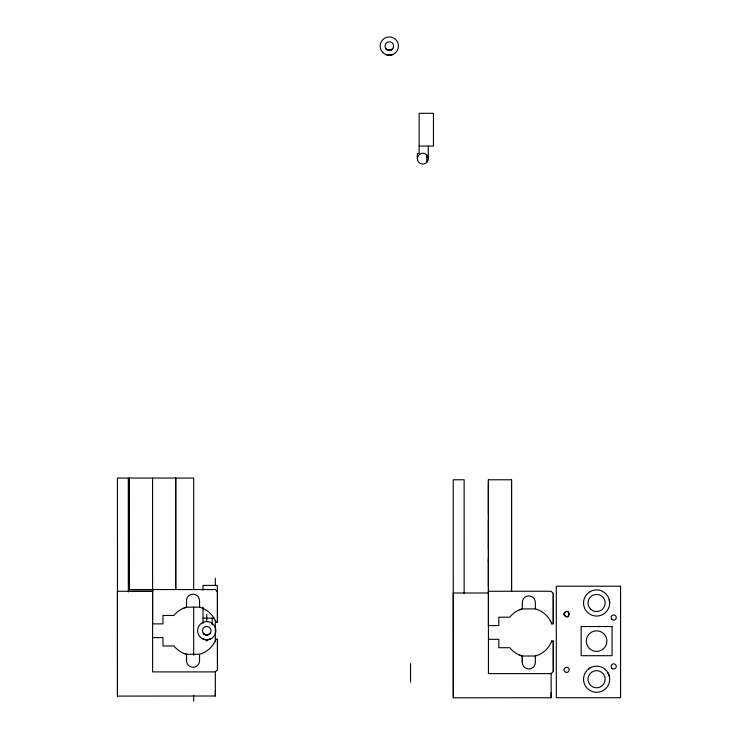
<?xml version="1.0" encoding="UTF-8"?>
<svg xmlns="http://www.w3.org/2000/svg" width="738" height="738" viewBox="0 0 738 738"><rect width="100%" height="100%" fill="white"/><g stroke="black" fill="none" stroke-linecap="round" stroke-linejoin="round"><path stroke-width="1.11" d="M129.445 579.653L129.445 573.297M129.445 568.86L129.445 557.448M129.445 556.839L129.445 553.98M129.445 543.242L129.445 535.613M129.445 530.29L129.445 522.661M129.445 513.657L129.445 511.508M129.445 510.198L129.445 507.652M129.445 507.218L129.445 505.078M129.445 504.22L129.445 497.043M129.445 492.606L129.445 486.25M128.311 591.286L152.591 591.276L152.591 589.561L152.618 671.903L215.33 671.894L217.47 669.744L217.461 639.293L215.874 639.293L215.634 640.003A24.446 24.446 0 0 1 199.601 654.265L186.502 654.292L184.03 653.462M152.591 478.058L152.6 623.878L162.987 623.878L162.987 615.474L173.919 615.464A24.446 24.446 0 0 1 186.483 607.171L199.583 607.18A24.446 24.446 0 0 1 215.625 621.433L215.865 622.143L217.442 622.143L217.442 591.692L215.302 589.551L129.445 589.561L129.445 478.058M199.537 654.283L199.546 660.741A6.522 6.522 0 0 1 193.024 667.263A6.522 6.522 0 0 1 186.502 660.75L186.511 654.274A24.446 24.446 0 0 1 173.928 645.999L162.997 646.008L162.997 637.595L152.609 637.604M217.442 622.143L217.442 591.692M417.413 153.504L417.413 158.652L417.413 153.504L419.129 153.504L419.129 113.311L433.455 113.311L433.455 146.069L419.129 146.069M488.408 585.871L488.408 479.774L511.554 479.774L511.554 591.276L511.554 479.774M488.408 479.774L488.436 673.619L551.148 673.61L553.288 671.46L553.279 641.008L551.683 641.008L551.452 641.719A24.446 24.446 0 0 1 535.419 655.981L535.364 662.456A6.522 6.522 0 0 1 528.842 668.979A6.522 6.522 0 0 1 522.32 662.466L522.329 655.99A24.446 24.446 0 0 1 509.746 647.715L498.814 647.724L498.814 639.311L488.427 639.32M553.26 623.859L553.26 593.407L551.12 591.258L488.418 591.276L488.418 625.593L498.805 625.593L498.805 617.189L509.737 617.18A24.446 24.446 0 0 1 522.301 608.887L535.401 608.896A24.446 24.446 0 0 1 551.443 623.149L551.683 623.859L553.26 623.859L553.26 593.407M215.634 640.003L215.874 639.293M551.452 641.719L551.683 641.008M588.048 669.467L590.068 667.918A13.072 13.072 0 0 1 606.618 670.833A13.072 13.072 0 0 1 606.618 687.641A13.072 13.072 0 0 1 590.068 690.556L587.356 688.48A13.072 13.072 0 0 1 587.356 669.993M588.426 669.172L590.068 667.918M184.011 608.001L186.483 607.171L186.483 600.704A6.522 6.522 0 0 1 193.005 594.182A6.522 6.522 0 0 1 199.518 600.704L199.583 607.18M519.829 609.717L522.301 608.887L522.301 602.42A6.522 6.522 0 0 1 528.823 595.898A6.522 6.522 0 0 1 535.336 602.42L535.401 608.896M535.354 655.999L522.32 656.008L519.847 655.178M206.741 639.874L210.201 639.191L206.741 639.874L203.319 639.209L206.741 639.874L206.741 641.064M152.591 591.276L117.434 591.286L117.462 696.091L215.339 696.017L215.33 671.377M203.005 618.14L214.241 618.14M488.408 557.402L488.408 592.992L453.252 593.001L453.28 697.807L551.157 697.733L551.148 673.61M385.882 48.634C387.422 51.014 391.398 50.682 392.727 48.634C391.131 50.894 387.395 50.867 385.836 48.579M607.918 672.705L609.228 675.86M551.443 623.149L551.683 623.859M215.625 621.433L215.865 622.143M609.228 599.607L609.671 602.983M551.148 692.659L551.148 697.724M215.33 690.943L215.33 696.008M553.269 641.008L553.288 671.46M522.32 656.008L522.32 662.466M488.408 561.47L488.408 559.727M217.452 639.293L217.47 669.744M186.502 654.292L186.502 660.75M488.408 483.473L488.408 513.657M488.408 520.087L488.408 549.247M464.137 593.693L464.128 479.774L453.252 479.774L453.28 697.807M428.308 146.069L428.308 158.652A5.443 5.443 0 0 1 420.134 163.366A5.443 5.443 0 0 1 420.134 153.928A5.443 5.443 0 0 1 428.308 158.652M426.712 154.796L426.712 162.498M410.549 663.72L410.549 682.023M217.332 592.153L217.332 585.382L203.005 585.382L203.005 590.16M215.33 578.168L215.33 585.068M215.33 620.741L215.33 641.46M212.184 618.14L212.184 625.003M206.741 614.154L206.741 621.571M203.005 607.199L203.005 623.453M193.67 589.644L193.67 478.058L117.434 478.058L117.462 696.091M193.67 606.904L193.67 655.215M193.67 695.427L193.67 701.1M128.311 478.058L128.32 591.95M175.736 478.058L175.736 589.561L175.736 478.058M612.042 626.534L612.042 655.695L581.157 655.695L581.157 626.534L612.042 626.534M564.026 614.164C570.64 623.97 569.865 603.998 564.026 614.164M210.201 633.25C208.642 635.538 204.906 635.566 203.31 633.305C204.906 635.566 208.642 635.538 210.201 633.25M590.068 591.664L587.356 593.739A13.072 13.072 0 0 0 587.356 612.226L590.068 614.311A13.072 13.072 0 0 0 606.618 611.387A13.072 13.072 0 0 0 606.618 594.579A13.072 13.072 0 0 0 590.068 591.664M392.773 54.52L389.304 55.202L385.882 54.538L389.304 55.202L392.727 54.538M565.861 611.636L565.788 611.645A2.574 2.574 0 0 0 564.865 616.009A2.574 2.574 0 0 0 569.109 614.625A2.574 2.574 0 0 0 565.788 611.645M620.566 586.221L556.295 586.221L556.295 697.724L620.566 697.724L620.566 586.221M566.59 672.419L565.926 672.336A2.574 2.574 0 0 1 564.616 668.194A2.574 2.574 0 0 1 568.924 668.757A2.574 2.574 0 0 1 566.59 672.419M611.885 619.348A2.574 2.574 0 0 0 616.193 618.195A2.574 2.574 0 0 0 613.038 615.04A2.574 2.574 0 0 0 611.885 619.348M611.885 668.231A2.574 2.574 0 0 0 616.193 667.078A2.574 2.574 0 0 0 613.038 663.932A2.574 2.574 0 0 0 611.885 668.231M590.538 609.053A8.579 8.579 0 0 0 604.883 605.206A8.579 8.579 0 0 0 594.376 594.699A8.579 8.579 0 0 0 590.538 609.053M589.321 648.388A10.295 10.295 0 0 0 606.544 643.776A10.295 10.295 0 0 0 593.933 631.175A10.295 10.295 0 0 0 589.321 648.388M590.538 685.307A8.579 8.579 0 0 0 604.883 681.46A8.579 8.579 0 0 0 594.376 670.953A8.579 8.579 0 0 0 590.538 685.307M203.706 633.757A4.29 4.29 0 0 0 210.874 631.829A4.29 4.29 0 0 0 205.625 626.58A4.29 4.29 0 0 0 203.706 633.757M200.266 637.189A9.151 9.151 0 0 0 215.579 633.084A9.151 9.151 0 0 0 204.361 621.885A9.151 9.151 0 0 0 200.266 637.189M386.269 49.086A4.29 4.29 0 0 0 393.446 47.158A4.29 4.29 0 0 0 388.188 41.909A4.29 4.29 0 0 0 386.269 49.086M382.837 52.518A9.151 9.151 0 0 0 398.142 48.413A9.151 9.151 0 0 0 386.933 37.214A9.151 9.151 0 0 0 382.837 52.518"/></g></svg>
